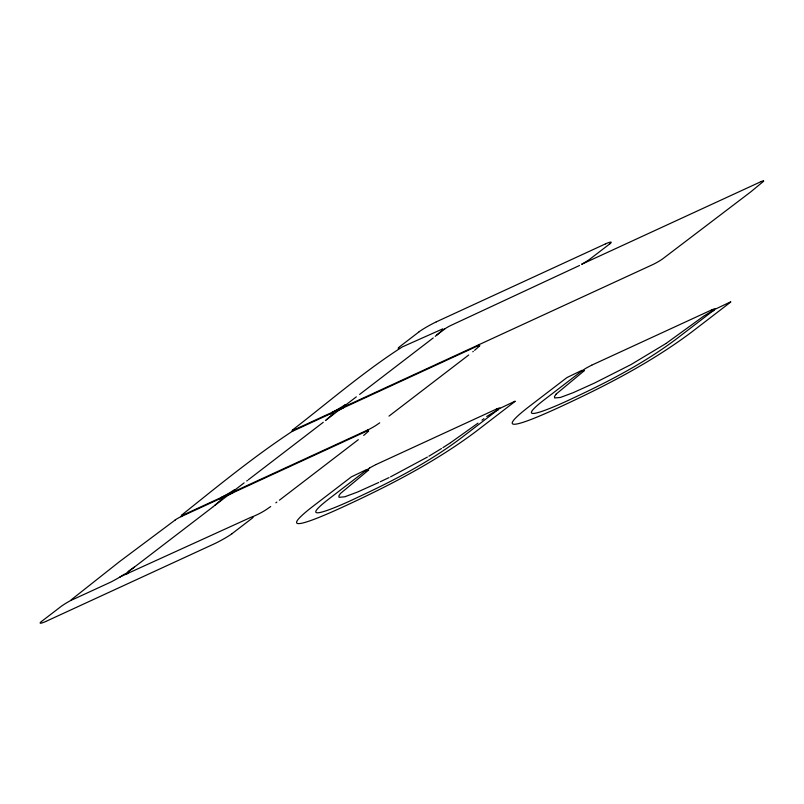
<?xml version="1.0" encoding="UTF-8"?>
<svg xmlns="http://www.w3.org/2000/svg" width="804" height="804" viewBox="0 0 804 804"><rect width="100%" height="100%" fill="white"/><g stroke="black" fill="none" stroke-linecap="round" stroke-linejoin="round"><path stroke-width="1.21" d="M368.684 469.998L340.554 493.405M584.327 370.654L556.187 394.05M340.444 493.515L338.846 495.947L339.037 497.304L344.725 496.812L357.519 492.048L378.694 482.49M556.077 394.171L554.489 396.593L554.67 397.95L560.358 397.467L573.151 392.694L594.327 383.136L630.959 364.604L665.843 343.599M181.272 515.404C217.381 486.5 253.411 456.953 292.013 431.497L477.174 346.172A8.784 0.904 -28.6 0 1 479.596 345.368M515.133 401.377L476.089 431.376C436.049 461.375 391.387 484.541 346.102 505.505C335.107 510.58 266.255 542.73 312.213 506.882L351.338 476.893L366.584 469.566M730.746 302.043L691.721 332.022C652.155 361.679 608.055 384.644 563.323 405.417C552.77 410.301 481.214 443.939 527.846 407.527L566.971 377.548L582.217 370.212M442.723 329.821L442.12 330.404L442.552 329.992M474.571 350.343L479.325 346.222M332.303 414.583L325.419 420.572M221.261 499.766L213.341 506.6M442.049 330.474L435.215 336.363M71.124 599.895L119.515 561.634L175.182 520.017M292.767 429.808C328.866 401.869 363.79 371.669 402.201 346.966L442.903 328.806M363.689 435.416L368.051 431.647A21.195 2.181 -28.6 0 0 368.684 430.934M473.305 351.368L472.802 351.78M213.12 506.771L126.148 573.403M292.013 431.497L294.063 429.879L653.129 264.426A8.764 0.904 -28.6 0 0 660.446 260.345A21.195 2.181 -28.6 0 0 662.596 258.918L750.594 192.005L763.478 181.382A27.899 2.864 -28.6 0 0 763.689 181.151M214.819 505.394L226.487 496.45M323.278 422.281L248.325 479.787M436.532 335.288L444.712 329.017M433.225 337.941L359.629 394.402M358.323 439.677L279.38 500.209M468.712 354.996L389.005 416.1M486.732 416.492L497.073 410.181A16.492 1.698 -28.6 0 1 498.078 409.668M326.354 419.819L337.439 411.306A5.517 0.563 -28.6 0 1 343.8 407.628L343.831 407.618M344.544 405.879L356.333 396.844M41.557 621.432L61.456 606.176A15.065 1.548 -28.6 0 1 71.275 600.166M419.286 331.66L399.397 346.926A15.065 1.548 -28.6 0 0 398.221 348.162M232.879 491.897A5.517 0.563 -28.6 0 0 234.899 491.174L183.191 514.982L180.98 516.681L366.041 431.436A8.764 0.904 -28.6 0 1 368.483 430.622M233.411 491.113L244.104 482.902M232.024 533.685L251.913 518.419A15.025 1.548 -28.6 0 0 253.039 517.253M609.744 243.913L589.855 259.169A15.025 1.548 -28.6 0 1 581.644 264.285L761.097 181.603M366.041 431.436L368.262 429.728A8.844 0.904 -28.6 0 0 375.579 425.648A25.366 2.603 -28.6 0 0 377.156 424.592L379.729 422.844M477.174 346.172L479.395 344.474M366.503 470.079L328.233 499.445C291.018 528.339 348.122 502.008 356.865 497.736C392.955 480.973 428.542 462.441 460.471 438.512L498.741 409.146M367.589 469.365L369.659 467.978M483.274 419.155L483.918 418.663M582.136 370.734L543.866 400.09C506.661 428.994 563.755 402.653 572.498 398.392C608.588 381.619 644.175 363.086 676.114 339.157L714.384 309.801M583.222 370.021L585.292 368.634A12.934 1.327 -28.6 0 1 591.724 365.187M481.988 420.14L482.631 419.648M247.391 480.48L246.717 480.983M477.998 423.145L450.511 442.743M498.832 408.965L497.113 410.151L497.907 409.799M714.424 309.64L703.872 316.022L666.144 343.388M276.857 502.088L275.852 502.822M134.298 567.152L130.871 569.604M130.58 569.815L129.987 570.237M129.685 570.448L128.168 571.513M270.687 506.55L266.194 509.646A27.899 2.864 -28.6 0 1 265.37 510.178A8.673 0.894 -28.6 0 1 258.004 514.299L252.366 516.892M124.54 574.016L124.047 574.347A17.457 1.799 -28.6 0 1 120.007 576.971L127.605 573.463M345.268 404.633L345.439 404.523A16.613 1.708 -28.6 0 1 331.74 412.552M450.21 442.944L442.934 447.627M499.776 408.442L515.022 401.206M715.409 309.098L730.655 301.852M441.466 448.542L428.884 456.2M427.396 457.084L390.573 476.842M579.553 265.431L579.553 265.431A37.245 3.829 -28.6 0 1 578.337 266.044L451.235 325.268A5.548 0.573 -28.6 0 0 444.642 329.047M376.151 464.481L496.621 408.975M591.784 365.137L712.254 309.63M436.321 321.841L605.332 243.964M388.995 477.606L380.282 481.747M232.808 492.802L232.879 492.772A5.517 0.563 -28.6 0 0 226.437 496.47M235.15 491.043L368.262 429.728M128.399 573.101L127.806 573.373L250.617 517.454A37.245 3.829 -28.6 0 1 251.511 517.083M713.54 310.444L712.716 310.826A16.492 1.698 -28.6 0 1 713.711 310.314M183.191 514.982L181.463 515.655M346.082 405.909L346.142 405.879A5.517 0.563 -28.6 0 1 344.022 406.653M45.727 621.492L214.698 543.645A16.522 1.698 -28.6 0 0 232.155 533.625M581.372 371.317L584.227 370.463M365.73 470.672L368.594 469.817M72.149 599.884L110.56 582.207A16.04 1.648 -28.6 0 0 120.057 576.95M582.207 370.966L582.126 370.996A16.492 1.698 -28.6 0 0 581.463 371.247M366.574 470.31L366.493 470.34A16.492 1.698 -28.6 0 0 365.83 470.601M369.609 467.978A12.934 1.327 -28.6 0 1 376.091 464.531M496.5 409.055A12.934 1.327 -28.6 0 1 499.867 407.909M712.133 309.711A12.934 1.327 -28.6 0 1 715.5 308.565M294.013 429.909A5.055 0.523 -28.6 0 1 292.344 430.512M292.184 430.301A5.055 0.523 -28.6 0 1 292.696 429.838M232.748 491.706A5.517 0.563 -28.6 0 1 233.361 491.133M333.278 413.417A16.613 1.708 -28.6 0 1 332.514 414.482M329.74 414.08A16.613 1.708 -28.6 0 1 333.147 413.256M234.406 489.747A16.613 1.708 -28.6 0 1 220.708 497.736M127.555 573.493A5.507 0.563 -28.6 0 1 125.615 574.177M125.484 573.986A5.507 0.563 -28.6 0 1 126.107 573.423M222.246 498.601A16.613 1.708 -28.6 0 1 221.482 499.666M218.708 499.264A16.613 1.708 -28.6 0 1 222.115 498.44M399.538 348.343A15.065 1.548 -28.6 0 1 398.392 348.484M343.901 406.452A5.517 0.563 -28.6 0 1 344.494 405.899M252.376 516.882A15.025 1.548 -28.6 0 1 252.828 516.861M175.111 520.047A5.055 0.523 -28.6 0 1 180.84 516.731M419.145 331.72A16.582 1.708 -28.6 0 1 436.381 321.791M605.432 243.893A16.522 1.698 -28.6 0 1 609.904 243.833M761.097 181.593A8.693 0.894 -28.6 0 1 763.529 180.789M479.777 345.72A25.366 2.603 -28.6 0 1 479.325 346.222M45.617 621.562A16.582 1.708 -28.6 0 1 41.406 621.512"/></g></svg>
